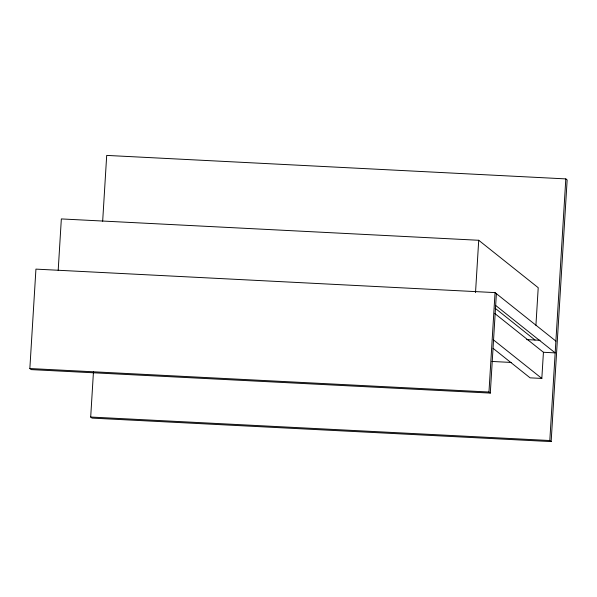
<?xml version="1.0" encoding="UTF-8"?>
<svg xmlns="http://www.w3.org/2000/svg" width="597" height="597" viewBox="0 0 597 597"><rect width="100%" height="100%" fill="white"/><g stroke="black" fill="none" stroke-linecap="round" stroke-linejoin="round"><path stroke-width="0.9" d="M496.383 293.672L490.301 393.087L31.186 369.603L29.85 368.536L35.932 269.12L495.047 292.605L555.889 341.103M58.193 270.337L61.342 218.927L478.719 240.278L538.218 287.709L535.919 325.35M102.669 221.218L106.699 155.407L565.814 178.899L567.15 179.966L551.15 441.593L92.035 418.101L90.692 417.034L93.46 371.834M475.518 292.605L478.719 240.278M490.301 393.087L488.965 392.02L495.047 292.605M493.085 348.342L530.091 377.841L541.83 378.438L543.434 352.275L494.809 313.522M551.15 441.593L549.807 440.526L565.814 178.899M526.658 339.611L540.061 340.297M543.434 352.275L555.173 352.879L495.667 305.448M491.898 361.454L511.435 362.454M29.85 368.536L488.965 392.02M90.692 417.034L549.807 440.526M495.107 308.224L535.024 340.036M493.212 339.686L541.83 378.438"/></g></svg>
